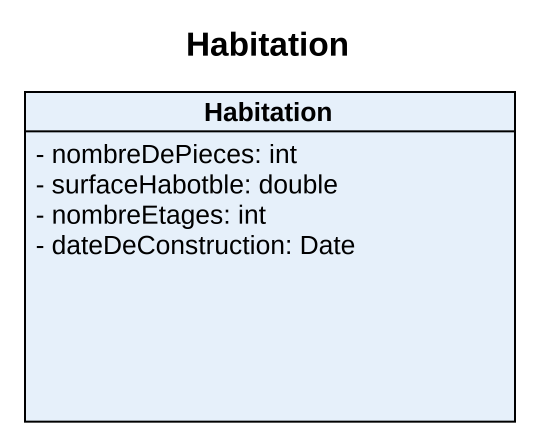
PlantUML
@startuml
title Habitation
hide circle
hide empty members
skinparam classAttributeIconSize 0
class Habitation {
  - nombreDePieces: int
  - surfaceHabotble: double
  - nombreEtages: int
  - dateDeConstruction: Date
}
@enduml
